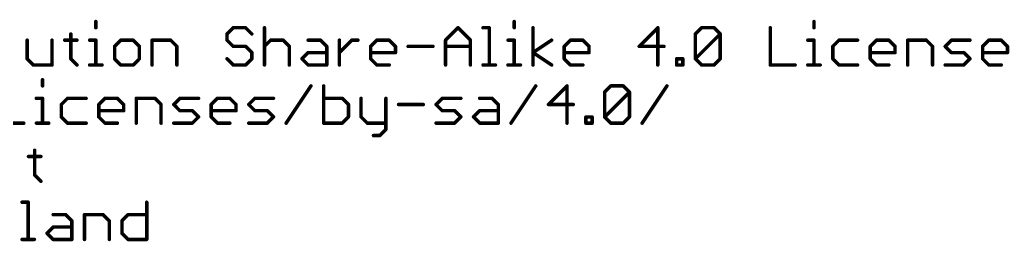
# Model space of a CAD drawing. Extents: x -38 to 69, y -31 to 38.
# Drawn here: x 25.78 to 69.01, y -30.48 to -20.81 of the extents above; entities that cross this region are included whole.
import ezdxf

# ---------------------------------------------------------------- set-up
doc = ezdxf.new("R2010")
doc.units = 0
doc.layers.add('51', color=53, linetype='CONTINUOUS')

msp = doc.modelspace()

# ---------------------------------------------------------------- linework, layer by layer
at = {"layer": '51', "const_width": 0.1524}
for points in [[(29.0979, -20.8856), (29.0979, -21.1568)], [(35.1008, -21.1568), (34.8297, -21.428)], [(35.6431, -21.1568), (35.1008, -21.1568)], [(35.9143, -21.428), (35.6431, -21.1568)], [(36.4668, -21.1568), (36.4668, -22.7838)], [(44.3797, -21.6991), (44.9221, -21.1568)], [(44.9221, -21.1568), (45.4644, -21.6991)], [(46.0169, -21.1568), (46.2881, -21.1568)], [(46.2881, -21.1568), (46.2881, -22.7838)], [(47.3795, -20.8856), (47.3795, -21.1568)], [(48.1998, -22.7838), (48.1998, -21.1568)], [(53.6519, -21.1568), (52.8384, -21.9703)], [(53.6519, -22.7838), (53.6519, -21.1568)], [(55.2941, -21.428), (55.5653, -21.1568)], [(55.5653, -21.1568), (56.1076, -21.1568)], [(56.1076, -21.1568), (56.3788, -21.428)], [(58.5684, -21.1568), (58.5684, -22.7838)], [(60.4767, -20.8856), (60.4767, -21.1568)], [(28.0065, -21.428), (28.0065, -22.5126)], [(34.8297, -21.428), (34.8297, -21.6991)], [(55.2941, -22.5126), (55.2941, -21.428)], [(55.2941, -22.5126), (56.3788, -21.428)], [(56.3788, -21.428), (56.3788, -22.5126)], [(26.0982, -21.6991), (26.0982, -22.5126)], [(27.1828, -22.7838), (27.1828, -21.6991)], [(27.7353, -21.6991), (28.2776, -21.6991)], [(28.8267, -21.6991), (29.0979, -21.6991)], [(29.0979, -21.6991), (29.0979, -22.7838)], [(30.1893, -21.6991), (29.9182, -21.9703)], [(29.9182, -21.9703), (29.9182, -22.5126)], [(30.7317, -21.6991), (30.1893, -21.6991)], [(31.0028, -21.9703), (30.7317, -21.6991)], [(31.0028, -22.5126), (31.0028, -21.9703)], [(31.5553, -22.7838), (31.5553, -21.6991)], [(31.5553, -21.6991), (32.3688, -21.6991)], [(32.3688, -21.6991), (32.64, -21.9703)], [(32.64, -21.9703), (32.64, -22.7838)], [(34.8297, -21.6991), (35.1008, -21.9703)], [(35.1008, -21.9703), (35.6431, -21.9703)], [(35.6431, -21.9703), (35.9143, -22.2415)], [(36.4668, -21.9703), (36.738, -21.6991)], [(36.738, -21.6991), (37.2803, -21.6991)], [(37.2803, -21.6991), (37.5515, -21.9703)], [(37.5515, -21.9703), (37.5515, -22.7838)], [(38.3751, -21.6991), (38.9175, -21.6991)], [(38.9175, -21.6991), (39.1886, -21.9703)], [(39.1886, -21.9703), (39.1886, -22.7838)], [(39.7411, -22.7838), (39.7411, -21.6991)], [(39.7411, -22.2415), (40.2835, -21.6991)], [(40.2835, -21.6991), (40.5546, -21.6991)], [(41.1054, -21.9703), (41.3766, -21.6991)], [(41.1054, -22.5126), (41.1054, -21.9703)], [(41.3766, -21.6991), (41.9189, -21.6991)], [(41.9189, -21.6991), (42.1901, -21.9703)], [(42.1901, -21.9703), (42.1901, -22.2415)], [(42.7426, -21.9703), (43.8272, -21.9703)], [(44.3797, -22.7838), (44.3797, -21.6991)], [(44.3797, -21.9703), (45.4644, -21.9703)], [(45.4644, -21.6991), (45.4644, -22.7838)], [(47.1083, -21.6991), (47.3795, -21.6991)], [(47.3795, -21.6991), (47.3795, -22.7838)], [(48.1998, -22.2415), (49.0133, -21.6991)], [(49.5641, -21.9703), (49.8352, -21.6991)], [(49.5641, -22.5126), (49.5641, -21.9703)], [(49.8352, -21.6991), (50.3776, -21.6991)], [(50.3776, -21.6991), (50.6487, -21.9703)], [(50.6487, -21.9703), (50.6487, -22.2415)], [(52.8384, -21.9703), (53.923, -21.9703)], [(60.2056, -21.6991), (60.4767, -21.6991)], [(60.4767, -21.6991), (60.4767, -22.7838)], [(61.5682, -21.6991), (61.297, -21.9703)], [(61.297, -21.9703), (61.297, -22.5126)], [(62.3817, -21.6991), (61.5682, -21.6991)], [(62.9342, -21.9703), (63.2053, -21.6991)], [(62.9342, -22.5126), (62.9342, -21.9703)], [(63.2053, -21.6991), (63.7477, -21.6991)], [(63.7477, -21.6991), (64.0188, -21.9703)], [(64.0188, -21.9703), (64.0188, -22.2415)], [(64.5713, -22.7838), (64.5713, -21.6991)], [(64.5713, -21.6991), (65.3848, -21.6991)], [(65.3848, -21.6991), (65.656, -21.9703)], [(65.656, -21.9703), (65.656, -22.7838)], [(66.2085, -21.9703), (66.4796, -21.6991)], [(66.4796, -22.2415), (66.2085, -21.9703)], [(66.4796, -21.6991), (67.2931, -21.6991)], [(67.8456, -21.9703), (68.1168, -21.6991)], [(67.8456, -22.5126), (67.8456, -21.9703)], [(68.1168, -21.6991), (68.6591, -21.6991)], [(68.6591, -21.6991), (68.9303, -21.9703)], [(68.9303, -21.9703), (68.9303, -22.2415)], [(26.0982, -22.5126), (26.3693, -22.7838)], [(28.0065, -22.5126), (28.2776, -22.7838)], [(29.9182, -22.5126), (30.1893, -22.7838)], [(30.7317, -22.7838), (31.0028, -22.5126)], [(35.1008, -22.7838), (34.8297, -22.5126)], [(35.9143, -22.5126), (35.6431, -22.7838)], [(35.9143, -22.2415), (35.9143, -22.5126)], [(38.104, -22.5126), (38.3751, -22.2415)], [(38.3751, -22.7838), (38.104, -22.5126)], [(38.3751, -22.2415), (39.1886, -22.2415)], [(42.1901, -22.2415), (41.1054, -22.2415)], [(41.3766, -22.7838), (41.1054, -22.5126)], [(49.0133, -22.7838), (48.1998, -22.2415)], [(50.6487, -22.2415), (49.5641, -22.2415)], [(49.8352, -22.7838), (49.5641, -22.5126)], [(54.4755, -22.7838), (54.4755, -22.5126)], [(54.4755, -22.5126), (54.7467, -22.5126)], [(54.7467, -22.5126), (54.7467, -22.7838)], [(55.5653, -22.7838), (55.2941, -22.5126)], [(56.3788, -22.5126), (56.1076, -22.7838)], [(61.297, -22.5126), (61.5682, -22.7838)], [(64.0188, -22.2415), (62.9342, -22.2415)], [(63.2053, -22.7838), (62.9342, -22.5126)], [(67.022, -22.2415), (66.4796, -22.2415)], [(67.2931, -22.5126), (67.022, -22.2415)], [(67.022, -22.7838), (67.2931, -22.5126)], [(68.9303, -22.2415), (67.8456, -22.2415)], [(68.1168, -22.7838), (67.8456, -22.5126)], [(26.3693, -22.7838), (27.1828, -22.7838)], [(28.8267, -22.7838), (29.3691, -22.7838)], [(30.1893, -22.7838), (30.7317, -22.7838)], [(35.6431, -22.7838), (35.1008, -22.7838)], [(39.1886, -22.7838), (38.3751, -22.7838)], [(41.9189, -22.7838), (41.3766, -22.7838)], [(46.0169, -22.7838), (46.5592, -22.7838)], [(47.1083, -22.7838), (47.6507, -22.7838)], [(50.3776, -22.7838), (49.8352, -22.7838)], [(54.7467, -22.7838), (54.4755, -22.7838)], [(56.1076, -22.7838), (55.5653, -22.7838)], [(58.5684, -22.7838), (59.6531, -22.7838)], [(60.2056, -22.7838), (60.7479, -22.7838)], [(61.5682, -22.7838), (62.3817, -22.7838)], [(63.7477, -22.7838), (63.2053, -22.7838)], [(66.2085, -22.7838), (67.022, -22.7838)], [(68.6591, -22.7838), (68.1168, -22.7838)], [(26.7706, -23.4256), (26.7706, -23.6968)], [(37.4138, -25.3238), (38.4985, -23.6968)], [(39.051, -23.6968), (39.051, -25.3238)], [(47.2367, -25.3238), (48.3214, -23.6968)], [(49.6874, -23.6968), (48.8739, -24.5103)], [(49.6874, -25.3238), (49.6874, -23.6968)], [(51.3296, -23.968), (51.6008, -23.6968)], [(51.6008, -23.6968), (52.1431, -23.6968)], [(52.1431, -23.6968), (52.4143, -23.968)], [(52.9668, -25.3238), (54.0514, -23.6968)], [(26.4994, -24.2391), (26.7706, -24.2391)], [(26.7706, -24.2391), (26.7706, -25.3238)], [(27.862, -24.2391), (27.5909, -24.5103)], [(28.6755, -24.2391), (27.862, -24.2391)], [(29.228, -24.5103), (29.4992, -24.2391)], [(29.4992, -24.2391), (30.0415, -24.2391)], [(30.0415, -24.2391), (30.3127, -24.5103)], [(30.8652, -25.3238), (30.8652, -24.2391)], [(30.8652, -24.2391), (31.6787, -24.2391)], [(31.6787, -24.2391), (31.9498, -24.5103)], [(32.5023, -24.5103), (32.7735, -24.2391)], [(32.7735, -24.2391), (33.587, -24.2391)], [(34.1395, -24.5103), (34.4106, -24.2391)], [(34.4106, -24.2391), (34.953, -24.2391)], [(34.953, -24.2391), (35.2241, -24.5103)], [(35.7766, -24.5103), (36.0478, -24.2391)], [(36.0478, -24.2391), (36.8613, -24.2391)], [(39.8644, -24.2391), (39.051, -24.2391)], [(40.1356, -24.5103), (39.8644, -24.2391)], [(40.6881, -24.2391), (40.6881, -25.0526)], [(41.7728, -24.2391), (41.7728, -25.595)], [(43.9624, -24.5103), (44.2336, -24.2391)], [(44.2336, -24.2391), (45.0471, -24.2391)], [(45.8707, -24.2391), (46.4131, -24.2391)], [(46.4131, -24.2391), (46.6842, -24.5103)], [(51.3296, -25.0526), (51.3296, -23.968)], [(51.3296, -25.0526), (52.4143, -23.968)], [(52.4143, -23.968), (52.4143, -25.0526)], [(27.5909, -24.5103), (27.5909, -25.0526)], [(29.228, -25.0526), (29.228, -24.5103)], [(30.3127, -24.5103), (30.3127, -24.7815)], [(31.9498, -24.5103), (31.9498, -25.3238)], [(32.7735, -24.7815), (32.5023, -24.5103)], [(34.1395, -25.0526), (34.1395, -24.5103)], [(35.2241, -24.5103), (35.2241, -24.7815)], [(36.0478, -24.7815), (35.7766, -24.5103)], [(40.1356, -25.0526), (40.1356, -24.5103)], [(42.3253, -24.5103), (43.4099, -24.5103)], [(44.2336, -24.7815), (43.9624, -24.5103)], [(46.6842, -24.5103), (46.6842, -25.3238)], [(48.8739, -24.5103), (49.9585, -24.5103)], [(27.5909, -25.0526), (27.862, -25.3238)], [(30.3127, -24.7815), (29.228, -24.7815)], [(29.4992, -25.3238), (29.228, -25.0526)], [(33.3158, -24.7815), (32.7735, -24.7815)], [(33.587, -25.0526), (33.3158, -24.7815)], [(33.3158, -25.3238), (33.587, -25.0526)], [(35.2241, -24.7815), (34.1395, -24.7815)], [(34.4106, -25.3238), (34.1395, -25.0526)], [(36.5901, -24.7815), (36.0478, -24.7815)], [(36.8613, -25.0526), (36.5901, -24.7815)], [(36.5901, -25.3238), (36.8613, -25.0526)], [(39.8644, -25.3238), (40.1356, -25.0526)], [(40.6881, -25.0526), (40.9593, -25.3238)], [(44.7759, -24.7815), (44.2336, -24.7815)], [(45.0471, -25.0526), (44.7759, -24.7815)], [(44.7759, -25.3238), (45.0471, -25.0526)], [(45.5996, -25.0526), (45.8707, -24.7815)], [(45.8707, -25.3238), (45.5996, -25.0526)], [(45.8707, -24.7815), (46.6842, -24.7815)], [(50.511, -25.3238), (50.511, -25.0526)], [(50.511, -25.0526), (50.7822, -25.0526)], [(50.7822, -25.0526), (50.7822, -25.3238)], [(51.6008, -25.3238), (51.3296, -25.0526)], [(52.4143, -25.0526), (52.1431, -25.3238)], [(25.408, -25.3238), (25.9503, -25.3238)], [(26.4994, -25.3238), (27.0417, -25.3238)], [(27.862, -25.3238), (28.6755, -25.3238)], [(30.0415, -25.3238), (29.4992, -25.3238)], [(32.5023, -25.3238), (33.3158, -25.3238)], [(34.953, -25.3238), (34.4106, -25.3238)], [(35.7766, -25.3238), (36.5901, -25.3238)], [(39.051, -25.3238), (39.8644, -25.3238)], [(40.9593, -25.3238), (41.7728, -25.3238)], [(43.9624, -25.3238), (44.7759, -25.3238)], [(46.6842, -25.3238), (45.8707, -25.3238)], [(50.7822, -25.3238), (50.511, -25.3238)], [(52.1431, -25.3238), (51.6008, -25.3238)], [(41.5016, -25.8661), (41.2304, -25.8661)], [(41.7728, -25.595), (41.5016, -25.8661)], [(26.1563, -26.7791), (26.6987, -26.7791)], [(26.4275, -26.508), (26.4275, -27.5926)], [(26.4275, -27.5926), (26.6987, -27.8638)], [(25.8735, -28.7768), (26.1446, -28.7768)], [(26.1446, -28.7768), (26.1446, -30.4038)], [(31.3239, -28.7768), (31.3239, -30.4038)], [(27.2361, -29.3191), (27.7784, -29.3191)], [(27.7784, -29.3191), (28.0495, -29.5903)], [(28.602, -30.4038), (28.602, -29.3191)], [(28.602, -29.3191), (29.4155, -29.3191)], [(29.4155, -29.3191), (29.6867, -29.5903)], [(30.2392, -29.5903), (30.5104, -29.3191)], [(30.5104, -29.3191), (31.3239, -29.3191)], [(26.9649, -30.1326), (27.2361, -29.8615)], [(27.2361, -29.8615), (28.0495, -29.8615)], [(28.0495, -29.5903), (28.0495, -30.4038)], [(29.6867, -29.5903), (29.6867, -30.4038)], [(30.2392, -30.1326), (30.2392, -29.5903)], [(27.2361, -30.4038), (26.9649, -30.1326)], [(30.5104, -30.4038), (30.2392, -30.1326)], [(25.8735, -30.4038), (26.4158, -30.4038)], [(28.0495, -30.4038), (27.2361, -30.4038)], [(31.3239, -30.4038), (30.5104, -30.4038)]]:
    msp.add_lwpolyline(points, dxfattribs=at)
at = {"layer": '51', "const_width": 0.0762}
for points in [[(29.136, -20.8856, 1), (29.0598, -20.8856)], [(29.0598, -21.1568, 1), (29.136, -21.1568)], [(35.1008, -21.1187, 1), (35.1008, -21.1949)], [(35.1278, -21.1838, 1), (35.0739, -21.1299)], [(35.6701, -21.1299, 1), (35.6162, -21.1838)], [(35.6431, -21.1949, 1), (35.6431, -21.1187)], [(36.5049, -21.1568, 1), (36.4287, -21.1568)], [(44.949, -21.1299, 1), (44.8951, -21.1838)], [(44.949, -21.1838, 1), (44.8951, -21.1299)], [(46.0169, -21.1187, 1), (46.0169, -21.1949)], [(46.3262, -21.1568, 1), (46.25, -21.1568)], [(46.2881, -21.1949, 1), (46.2881, -21.1187)], [(47.4176, -20.8856, 1), (47.3414, -20.8856)], [(47.3414, -21.1568, 1), (47.4176, -21.1568)], [(48.2379, -21.1568, 1), (48.1617, -21.1568)], [(53.69, -21.1568, 1), (53.6138, -21.1568)], [(53.6788, -21.1838, 1), (53.6249, -21.1299)], [(55.5653, -21.1187, 1), (55.5653, -21.1949)], [(55.5922, -21.1838, 1), (55.5383, -21.1299)], [(56.1345, -21.1299, 1), (56.0807, -21.1838)], [(56.1076, -21.1949, 1), (56.1076, -21.1187)], [(58.6065, -21.1568, 1), (58.5303, -21.1568)], [(60.5148, -20.8856, 1), (60.4386, -20.8856)], [(60.4386, -21.1568, 1), (60.5148, -21.1568)], [(28.0446, -21.428, 1), (27.9684, -21.428)], [(34.8027, -21.401, 1), (34.8566, -21.4549)], [(34.8678, -21.428, 1), (34.7916, -21.428)], [(35.8874, -21.4549, 1), (35.9413, -21.401)], [(55.3322, -21.428, 1), (55.256, -21.428)], [(55.2672, -21.401, 1), (55.321, -21.4549)], [(56.4169, -21.428, 1), (56.3407, -21.428)], [(56.4057, -21.4549, 1), (56.3518, -21.401)], [(56.3518, -21.4549, 1), (56.4057, -21.401)], [(26.1363, -21.6991, 1), (26.0601, -21.6991)], [(27.2209, -21.6991, 1), (27.1447, -21.6991)], [(27.7353, -21.661, 1), (27.7353, -21.7372)], [(28.2776, -21.7372, 1), (28.2776, -21.661)], [(28.8267, -21.661, 1), (28.8267, -21.7372)], [(29.136, -21.6991, 1), (29.0598, -21.6991)], [(29.0979, -21.7372, 1), (29.0979, -21.661)], [(29.9563, -21.9703, 1), (29.8801, -21.9703)], [(29.8912, -21.9434, 1), (29.9451, -21.9972)], [(30.1893, -21.661, 1), (30.1893, -21.7372)], [(30.2163, -21.7261, 1), (30.1624, -21.6722)], [(30.7586, -21.6722, 1), (30.7047, -21.7261)], [(30.7317, -21.7372, 1), (30.7317, -21.661)], [(31.0409, -21.9703, 1), (30.9647, -21.9703)], [(30.9759, -21.9972, 1), (31.0298, -21.9434)], [(31.5934, -21.6991, 1), (31.5172, -21.6991)], [(31.5553, -21.661, 1), (31.5553, -21.7372)], [(32.3958, -21.6722, 1), (32.3419, -21.7261)], [(32.3688, -21.7372, 1), (32.3688, -21.661)], [(32.6781, -21.9703, 1), (32.6019, -21.9703)], [(32.6131, -21.9972, 1), (32.6669, -21.9434)], [(34.8566, -21.6722, 1), (34.8027, -21.7261)], [(34.7916, -21.6991, 1), (34.8678, -21.6991)], [(35.1008, -21.9322, 1), (35.1008, -22.0084)], [(35.0739, -21.9972, 1), (35.1278, -21.9434)], [(35.6701, -21.9434, 1), (35.6162, -21.9972)], [(35.6431, -22.0084, 1), (35.6431, -21.9322)], [(36.4399, -21.9434, 1), (36.4938, -21.9972)], [(36.738, -21.661, 1), (36.738, -21.7372)], [(36.7649, -21.7261, 1), (36.711, -21.6722)], [(37.3072, -21.6722, 1), (37.2534, -21.7261)], [(37.2803, -21.7372, 1), (37.2803, -21.661)], [(37.5896, -21.9703, 1), (37.5134, -21.9703)], [(37.5245, -21.9972, 1), (37.5784, -21.9434)], [(38.3751, -21.661, 1), (38.3751, -21.7372)], [(38.9444, -21.6722, 1), (38.8905, -21.7261)], [(38.9175, -21.7372, 1), (38.9175, -21.661)], [(39.2267, -21.9703, 1), (39.1505, -21.9703)], [(39.1617, -21.9972, 1), (39.2156, -21.9434)], [(39.7792, -21.6991, 1), (39.703, -21.6991)], [(40.2835, -21.661, 1), (40.2835, -21.7372)], [(40.3104, -21.7261, 1), (40.2565, -21.6722)], [(40.5546, -21.7372, 1), (40.5546, -21.661)], [(41.1435, -21.9703, 1), (41.0673, -21.9703)], [(41.0785, -21.9434, 1), (41.1324, -21.9972)], [(41.3766, -21.661, 1), (41.3766, -21.7372)], [(41.4035, -21.7261, 1), (41.3496, -21.6722)], [(41.9459, -21.6722, 1), (41.892, -21.7261)], [(41.9189, -21.7372, 1), (41.9189, -21.661)], [(42.2282, -21.9703, 1), (42.152, -21.9703)], [(42.1631, -21.9972, 1), (42.217, -21.9434)], [(42.7426, -21.9322, 1), (42.7426, -22.0084)], [(43.8272, -22.0084, 1), (43.8272, -21.9322)], [(44.4178, -21.6991, 1), (44.3416, -21.6991)], [(44.3528, -21.6722, 1), (44.4067, -21.7261)], [(44.3797, -21.9322, 1), (44.3797, -22.0084)], [(45.5025, -21.6991, 1), (45.4263, -21.6991)], [(45.4374, -21.7261, 1), (45.4913, -21.6722)], [(45.4644, -22.0084, 1), (45.4644, -21.9322)], [(47.1083, -21.661, 1), (47.1083, -21.7372)], [(47.4176, -21.6991, 1), (47.3414, -21.6991)], [(47.3795, -21.7372, 1), (47.3795, -21.661)], [(49.0344, -21.7308, 1), (48.9921, -21.6674)], [(49.6022, -21.9703, 1), (49.526, -21.9703)], [(49.5371, -21.9434, 1), (49.591, -21.9972)], [(49.8352, -21.661, 1), (49.8352, -21.7372)], [(49.8622, -21.7261, 1), (49.8083, -21.6722)], [(50.4045, -21.6722, 1), (50.3506, -21.7261)], [(50.3776, -21.7372, 1), (50.3776, -21.661)], [(50.6868, -21.9703, 1), (50.6106, -21.9703)], [(50.6218, -21.9972, 1), (50.6757, -21.9434)], [(52.8384, -21.9322, 1), (52.8384, -22.0084)], [(52.8114, -21.9434, 1), (52.8653, -21.9972)], [(53.923, -22.0084, 1), (53.923, -21.9322)], [(60.2056, -21.661, 1), (60.2056, -21.7372)], [(60.5148, -21.6991, 1), (60.4386, -21.6991)], [(60.4767, -21.7372, 1), (60.4767, -21.661)], [(61.3351, -21.9703, 1), (61.2589, -21.9703)], [(61.2701, -21.9434, 1), (61.324, -21.9972)], [(61.5682, -21.661, 1), (61.5682, -21.7372)], [(61.5951, -21.7261, 1), (61.5412, -21.6722)], [(62.3817, -21.7372, 1), (62.3817, -21.661)], [(62.9723, -21.9703, 1), (62.8961, -21.9703)], [(62.9072, -21.9434, 1), (62.9611, -21.9972)], [(63.2053, -21.661, 1), (63.2053, -21.7372)], [(63.2323, -21.7261, 1), (63.1784, -21.6722)], [(63.7746, -21.6722, 1), (63.7207, -21.7261)], [(63.7477, -21.7372, 1), (63.7477, -21.661)], [(64.0569, -21.9703, 1), (63.9807, -21.9703)], [(63.9919, -21.9972, 1), (64.0458, -21.9434)], [(64.6094, -21.6991, 1), (64.5332, -21.6991)], [(64.5713, -21.661, 1), (64.5713, -21.7372)], [(65.4118, -21.6722, 1), (65.3579, -21.7261)], [(65.3848, -21.7372, 1), (65.3848, -21.661)], [(65.6941, -21.9703, 1), (65.6179, -21.9703)], [(65.629, -21.9972, 1), (65.6829, -21.9434)], [(66.2354, -21.9434, 1), (66.1815, -21.9972)], [(66.1815, -21.9434, 1), (66.2354, -21.9972)], [(66.4796, -21.661, 1), (66.4796, -21.7372)], [(66.5066, -21.7261, 1), (66.4527, -21.6722)], [(67.2931, -21.7372, 1), (67.2931, -21.661)], [(67.8837, -21.9703, 1), (67.8075, -21.9703)], [(67.8187, -21.9434, 1), (67.8726, -21.9972)], [(68.1168, -21.661, 1), (68.1168, -21.7372)], [(68.1437, -21.7261, 1), (68.0899, -21.6722)], [(68.6861, -21.6722, 1), (68.6322, -21.7261)], [(68.6591, -21.7372, 1), (68.6591, -21.661)], [(68.9684, -21.9703, 1), (68.8922, -21.9703)], [(68.9034, -21.9972, 1), (68.9572, -21.9434)], [(26.1251, -22.4857, 1), (26.0712, -22.5396)], [(26.0601, -22.5126, 1), (26.1363, -22.5126)], [(28.0334, -22.4857, 1), (27.9795, -22.5396)], [(27.9684, -22.5126, 1), (28.0446, -22.5126)], [(29.9451, -22.4857, 1), (29.8912, -22.5396)], [(29.8801, -22.5126, 1), (29.9563, -22.5126)], [(30.9647, -22.5126, 1), (31.0409, -22.5126)], [(31.0298, -22.5396, 1), (30.9759, -22.4857)], [(34.8566, -22.4857, 1), (34.8027, -22.5396)], [(35.9524, -22.2415, 1), (35.8762, -22.2415)], [(35.8762, -22.5126, 1), (35.9524, -22.5126)], [(35.8874, -22.2684, 1), (35.9413, -22.2145)], [(35.9413, -22.5396, 1), (35.8874, -22.4857)], [(38.1309, -22.4857, 1), (38.077, -22.5396)], [(38.077, -22.4857, 1), (38.1309, -22.5396)], [(38.3751, -22.2034, 1), (38.3751, -22.2796)], [(38.4021, -22.2684, 1), (38.3482, -22.2145)], [(39.1886, -22.2796, 1), (39.1886, -22.2034)], [(39.7142, -22.2145, 1), (39.7681, -22.2684)], [(41.1054, -22.2034, 1), (41.1054, -22.2796)], [(41.1324, -22.4857, 1), (41.0785, -22.5396)], [(41.0673, -22.5126, 1), (41.1435, -22.5126)], [(42.152, -22.2415, 1), (42.2282, -22.2415)], [(42.1901, -22.2796, 1), (42.1901, -22.2034)], [(48.2209, -22.2098, 1), (48.1786, -22.2732)], [(48.1786, -22.2098, 1), (48.2209, -22.2732)], [(49.591, -22.4857, 1), (49.5371, -22.5396)], [(49.5641, -22.2034, 1), (49.5641, -22.2796)], [(49.526, -22.5126, 1), (49.6022, -22.5126)], [(50.6106, -22.2415, 1), (50.6868, -22.2415)], [(50.6487, -22.2796, 1), (50.6487, -22.2034)], [(54.5136, -22.5126, 1), (54.4374, -22.5126)], [(54.4755, -22.4745, 1), (54.4755, -22.5507)], [(54.7848, -22.5126, 1), (54.7086, -22.5126)], [(54.7467, -22.5507, 1), (54.7467, -22.4745)], [(55.321, -22.4857, 1), (55.2672, -22.5396)], [(55.2672, -22.4857, 1), (55.321, -22.5396)], [(55.256, -22.5126, 1), (55.3322, -22.5126)], [(56.3407, -22.5126, 1), (56.4169, -22.5126)], [(56.4057, -22.5396, 1), (56.3518, -22.4857)], [(61.324, -22.4857, 1), (61.2701, -22.5396)], [(61.2589, -22.5126, 1), (61.3351, -22.5126)], [(62.9611, -22.4857, 1), (62.9072, -22.5396)], [(62.9342, -22.2034, 1), (62.9342, -22.2796)], [(62.8961, -22.5126, 1), (62.9723, -22.5126)], [(63.9807, -22.2415, 1), (64.0569, -22.2415)], [(64.0188, -22.2796, 1), (64.0188, -22.2034)], [(66.4796, -22.2034, 1), (66.4796, -22.2796)], [(66.4527, -22.2684, 1), (66.5066, -22.2145)], [(67.0489, -22.2145, 1), (66.995, -22.2684)], [(67.022, -22.2796, 1), (67.022, -22.2034)], [(67.3201, -22.5396, 1), (67.2662, -22.4857)], [(67.2662, -22.5396, 1), (67.3201, -22.4857)], [(67.8456, -22.2034, 1), (67.8456, -22.2796)], [(67.8726, -22.4857, 1), (67.8187, -22.5396)], [(67.8075, -22.5126, 1), (67.8837, -22.5126)], [(68.8922, -22.2415, 1), (68.9684, -22.2415)], [(68.9303, -22.2796, 1), (68.9303, -22.2034)], [(26.3693, -22.7457, 1), (26.3693, -22.8219)], [(26.3424, -22.8107, 1), (26.3963, -22.7569)], [(27.1447, -22.7838, 1), (27.2209, -22.7838)], [(27.1828, -22.8219, 1), (27.1828, -22.7457)], [(28.2507, -22.8107, 1), (28.3046, -22.7569)], [(28.8267, -22.7457, 1), (28.8267, -22.8219)], [(29.0598, -22.7838, 1), (29.136, -22.7838)], [(29.3691, -22.8219, 1), (29.3691, -22.7457)], [(30.1893, -22.7457, 1), (30.1893, -22.8219)], [(30.1624, -22.8107, 1), (30.2163, -22.7569)], [(30.7047, -22.7569, 1), (30.7586, -22.8107)], [(30.7317, -22.8219, 1), (30.7317, -22.7457)], [(31.5172, -22.7838, 1), (31.5934, -22.7838)], [(32.6019, -22.7838, 1), (32.6781, -22.7838)], [(35.1008, -22.7457, 1), (35.1008, -22.8219)], [(35.0739, -22.8107, 1), (35.1278, -22.7569)], [(35.6162, -22.7569, 1), (35.6701, -22.8107)], [(35.6431, -22.8219, 1), (35.6431, -22.7457)], [(36.4287, -22.7838, 1), (36.5049, -22.7838)], [(37.5134, -22.7838, 1), (37.5896, -22.7838)], [(38.3751, -22.7457, 1), (38.3751, -22.8219)], [(38.3482, -22.8107, 1), (38.4021, -22.7569)], [(39.1505, -22.7838, 1), (39.2267, -22.7838)], [(39.1886, -22.8219, 1), (39.1886, -22.7457)], [(39.703, -22.7838, 1), (39.7792, -22.7838)], [(41.3766, -22.7457, 1), (41.3766, -22.8219)], [(41.3496, -22.8107, 1), (41.4035, -22.7569)], [(41.9189, -22.8219, 1), (41.9189, -22.7457)], [(44.3416, -22.7838, 1), (44.4178, -22.7838)], [(45.4263, -22.7838, 1), (45.5025, -22.7838)], [(46.0169, -22.7457, 1), (46.0169, -22.8219)], [(46.25, -22.7838, 1), (46.3262, -22.7838)], [(46.5592, -22.8219, 1), (46.5592, -22.7457)], [(47.1083, -22.7457, 1), (47.1083, -22.8219)], [(47.3414, -22.7838, 1), (47.4176, -22.7838)], [(47.6507, -22.8219, 1), (47.6507, -22.7457)], [(48.1617, -22.7838, 1), (48.2379, -22.7838)], [(48.9921, -22.8155, 1), (49.0344, -22.7521)], [(49.8352, -22.7457, 1), (49.8352, -22.8219)], [(49.8083, -22.8107, 1), (49.8622, -22.7569)], [(50.3776, -22.8219, 1), (50.3776, -22.7457)], [(53.6138, -22.7838, 1), (53.69, -22.7838)], [(54.4755, -22.7457, 1), (54.4755, -22.8219)], [(54.4374, -22.7838, 1), (54.5136, -22.7838)], [(54.7086, -22.7838, 1), (54.7848, -22.7838)], [(54.7467, -22.8219, 1), (54.7467, -22.7457)], [(55.5653, -22.7457, 1), (55.5653, -22.8219)], [(55.5383, -22.8107, 1), (55.5922, -22.7569)], [(56.0807, -22.7569, 1), (56.1345, -22.8107)], [(56.1076, -22.8219, 1), (56.1076, -22.7457)], [(58.5684, -22.7457, 1), (58.5684, -22.8219)], [(58.5303, -22.7838, 1), (58.6065, -22.7838)], [(59.6531, -22.8219, 1), (59.6531, -22.7457)], [(60.2056, -22.7457, 1), (60.2056, -22.8219)], [(60.4386, -22.7838, 1), (60.5148, -22.7838)], [(60.7479, -22.8219, 1), (60.7479, -22.7457)], [(61.5682, -22.7457, 1), (61.5682, -22.8219)], [(61.5412, -22.8107, 1), (61.5951, -22.7569)], [(62.3817, -22.8219, 1), (62.3817, -22.7457)], [(63.2053, -22.7457, 1), (63.2053, -22.8219)], [(63.1784, -22.8107, 1), (63.2323, -22.7569)], [(63.7477, -22.8219, 1), (63.7477, -22.7457)], [(64.5332, -22.7838, 1), (64.6094, -22.7838)], [(65.6179, -22.7838, 1), (65.6941, -22.7838)], [(66.2085, -22.7457, 1), (66.2085, -22.8219)], [(66.995, -22.7569, 1), (67.0489, -22.8107)], [(67.022, -22.8219, 1), (67.022, -22.7457)], [(68.1168, -22.7457, 1), (68.1168, -22.8219)], [(68.0899, -22.8107, 1), (68.1437, -22.7569)], [(68.6591, -22.8219, 1), (68.6591, -22.7457)], [(26.8087, -23.4256, 1), (26.7325, -23.4256)], [(26.7325, -23.6968, 1), (26.8087, -23.6968)], [(38.5302, -23.7179, 1), (38.4668, -23.6757)], [(39.0891, -23.6968, 1), (39.0129, -23.6968)], [(48.3531, -23.7179, 1), (48.2897, -23.6757)], [(49.7255, -23.6968, 1), (49.6493, -23.6968)], [(49.7143, -23.7238, 1), (49.6604, -23.6699)], [(51.6008, -23.6587, 1), (51.6008, -23.7349)], [(51.6277, -23.7238, 1), (51.5738, -23.6699)], [(52.1701, -23.6699, 1), (52.1162, -23.7238)], [(52.1431, -23.7349, 1), (52.1431, -23.6587)], [(54.0831, -23.7179, 1), (54.0197, -23.6757)], [(26.4994, -24.201, 1), (26.4994, -24.2772)], [(26.8087, -24.2391, 1), (26.7325, -24.2391)], [(26.7706, -24.2772, 1), (26.7706, -24.201)], [(27.862, -24.201, 1), (27.862, -24.2772)], [(27.889, -24.2661, 1), (27.8351, -24.2122)], [(28.6755, -24.2772, 1), (28.6755, -24.201)], [(29.4992, -24.201, 1), (29.4992, -24.2772)], [(29.5261, -24.2661, 1), (29.4722, -24.2122)], [(30.0684, -24.2122, 1), (30.0146, -24.2661)], [(30.0415, -24.2772, 1), (30.0415, -24.201)], [(30.9033, -24.2391, 1), (30.8271, -24.2391)], [(30.8652, -24.201, 1), (30.8652, -24.2772)], [(31.7056, -24.2122, 1), (31.6517, -24.2661)], [(31.6787, -24.2772, 1), (31.6787, -24.201)], [(32.7735, -24.201, 1), (32.7735, -24.2772)], [(32.8004, -24.2661, 1), (32.7465, -24.2122)], [(33.587, -24.2772, 1), (33.587, -24.201)], [(34.4106, -24.201, 1), (34.4106, -24.2772)], [(34.4376, -24.2661, 1), (34.3837, -24.2122)], [(34.9799, -24.2122, 1), (34.926, -24.2661)], [(34.953, -24.2772, 1), (34.953, -24.201)], [(36.0478, -24.201, 1), (36.0478, -24.2772)], [(36.0747, -24.2661, 1), (36.0209, -24.2122)], [(36.8613, -24.2772, 1), (36.8613, -24.201)], [(39.051, -24.201, 1), (39.051, -24.2772)], [(39.8914, -24.2122, 1), (39.8375, -24.2661)], [(39.8644, -24.2772, 1), (39.8644, -24.201)], [(40.7262, -24.2391, 1), (40.65, -24.2391)], [(41.8109, -24.2391, 1), (41.7347, -24.2391)], [(44.2336, -24.201, 1), (44.2336, -24.2772)], [(44.2605, -24.2661, 1), (44.2066, -24.2122)], [(45.0471, -24.2772, 1), (45.0471, -24.201)], [(45.8707, -24.201, 1), (45.8707, -24.2772)], [(46.44, -24.2122, 1), (46.3861, -24.2661)], [(46.4131, -24.2772, 1), (46.4131, -24.201)], [(51.3677, -23.968, 1), (51.2915, -23.968)], [(51.3027, -23.941, 1), (51.3566, -23.9949)], [(52.4524, -23.968, 1), (52.3762, -23.968)], [(52.4412, -23.9949, 1), (52.3873, -23.941)], [(52.3873, -23.9949, 1), (52.4412, -23.941)], [(27.629, -24.5103, 1), (27.5528, -24.5103)], [(27.5639, -24.4834, 1), (27.6178, -24.5372)], [(29.2661, -24.5103, 1), (29.1899, -24.5103)], [(29.2011, -24.4834, 1), (29.255, -24.5372)], [(30.3508, -24.5103, 1), (30.2746, -24.5103)], [(30.2857, -24.5372, 1), (30.3396, -24.4834)], [(31.9879, -24.5103, 1), (31.9117, -24.5103)], [(31.9229, -24.5372, 1), (31.9768, -24.4834)], [(32.5293, -24.4834, 1), (32.4754, -24.5372)], [(32.4754, -24.4834, 1), (32.5293, -24.5372)], [(34.1776, -24.5103, 1), (34.1014, -24.5103)], [(34.1125, -24.4834, 1), (34.1664, -24.5372)], [(35.2622, -24.5103, 1), (35.186, -24.5103)], [(35.1972, -24.5372, 1), (35.2511, -24.4834)], [(35.8036, -24.4834, 1), (35.7497, -24.5372)], [(35.7497, -24.4834, 1), (35.8036, -24.5372)], [(40.1737, -24.5103, 1), (40.0975, -24.5103)], [(40.1087, -24.5372, 1), (40.1626, -24.4834)], [(42.3253, -24.4722, 1), (42.3253, -24.5484)], [(43.4099, -24.5484, 1), (43.4099, -24.4722)], [(43.9894, -24.4834, 1), (43.9355, -24.5372)], [(43.9355, -24.4834, 1), (43.9894, -24.5372)], [(46.7223, -24.5103, 1), (46.6461, -24.5103)], [(46.6573, -24.5372, 1), (46.7112, -24.4834)], [(48.8739, -24.4722, 1), (48.8739, -24.5484)], [(48.8469, -24.4834, 1), (48.9008, -24.5372)], [(49.9585, -24.5484, 1), (49.9585, -24.4722)], [(27.6178, -25.0257, 1), (27.5639, -25.0796)], [(27.5528, -25.0526, 1), (27.629, -25.0526)], [(29.228, -24.7434, 1), (29.228, -24.8196)], [(29.255, -25.0257, 1), (29.2011, -25.0796)], [(29.1899, -25.0526, 1), (29.2661, -25.0526)], [(30.2746, -24.7815, 1), (30.3508, -24.7815)], [(30.3127, -24.8196, 1), (30.3127, -24.7434)], [(32.7735, -24.7434, 1), (32.7735, -24.8196)], [(32.7465, -24.8084, 1), (32.8004, -24.7545)], [(33.3428, -24.7545, 1), (33.2889, -24.8084)], [(33.3158, -24.8196, 1), (33.3158, -24.7434)], [(33.6139, -25.0796, 1), (33.56, -25.0257)], [(33.56, -25.0796, 1), (33.6139, -25.0257)], [(34.1664, -25.0257, 1), (34.1125, -25.0796)], [(34.1395, -24.7434, 1), (34.1395, -24.8196)], [(34.1014, -25.0526, 1), (34.1776, -25.0526)], [(35.186, -24.7815, 1), (35.2622, -24.7815)], [(35.2241, -24.8196, 1), (35.2241, -24.7434)], [(36.0478, -24.7434, 1), (36.0478, -24.8196)], [(36.0209, -24.8084, 1), (36.0747, -24.7545)], [(36.6171, -24.7545, 1), (36.5632, -24.8084)], [(36.5901, -24.8196, 1), (36.5901, -24.7434)], [(36.8882, -25.0796, 1), (36.8344, -25.0257)], [(36.8344, -25.0796, 1), (36.8882, -25.0257)], [(40.0975, -25.0526, 1), (40.1737, -25.0526)], [(40.1625, -25.0796, 1), (40.1087, -25.0257)], [(40.715, -25.0257, 1), (40.6612, -25.0796)], [(40.65, -25.0526, 1), (40.7262, -25.0526)], [(44.2336, -24.7434, 1), (44.2336, -24.8196)], [(44.2066, -24.8084, 1), (44.2605, -24.7545)], [(44.8029, -24.7545, 1), (44.749, -24.8084)], [(44.7759, -24.8196, 1), (44.7759, -24.7434)], [(45.074, -25.0796, 1), (45.0201, -25.0257)], [(45.0201, -25.0796, 1), (45.074, -25.0257)], [(45.6265, -25.0257, 1), (45.5726, -25.0796)], [(45.5726, -25.0257, 1), (45.6265, -25.0796)], [(45.8707, -24.7434, 1), (45.8707, -24.8196)], [(45.8977, -24.8084, 1), (45.8438, -24.7545)], [(46.6842, -24.8196, 1), (46.6842, -24.7434)], [(50.5491, -25.0526, 1), (50.4729, -25.0526)], [(50.511, -25.0145, 1), (50.511, -25.0907)], [(50.8203, -25.0526, 1), (50.7441, -25.0526)], [(50.7822, -25.0907, 1), (50.7822, -25.0145)], [(51.3566, -25.0257, 1), (51.3027, -25.0796)], [(51.3027, -25.0257, 1), (51.3566, -25.0796)], [(51.2915, -25.0526, 1), (51.3677, -25.0526)], [(52.3762, -25.0526, 1), (52.4524, -25.0526)], [(52.4412, -25.0796, 1), (52.3873, -25.0257)], [(25.9503, -25.3619, 1), (25.9503, -25.2857)], [(26.4994, -25.2857, 1), (26.4994, -25.3619)], [(26.7325, -25.3238, 1), (26.8087, -25.3238)], [(27.0417, -25.3619, 1), (27.0417, -25.2857)], [(27.862, -25.2857, 1), (27.862, -25.3619)], [(27.8351, -25.3507, 1), (27.889, -25.2969)], [(28.6755, -25.3619, 1), (28.6755, -25.2857)], [(29.4992, -25.2857, 1), (29.4992, -25.3619)], [(29.4722, -25.3507, 1), (29.5261, -25.2969)], [(30.0415, -25.3619, 1), (30.0415, -25.2857)], [(30.8271, -25.3238, 1), (30.9033, -25.3238)], [(31.9117, -25.3238, 1), (31.9879, -25.3238)], [(32.5023, -25.2857, 1), (32.5023, -25.3619)], [(33.2889, -25.2969, 1), (33.3428, -25.3507)], [(33.3158, -25.3619, 1), (33.3158, -25.2857)], [(34.4106, -25.2857, 1), (34.4106, -25.3619)], [(34.3837, -25.3507, 1), (34.4376, -25.2969)], [(34.953, -25.3619, 1), (34.953, -25.2857)], [(35.7766, -25.2857, 1), (35.7766, -25.3619)], [(36.5632, -25.2969, 1), (36.6171, -25.3507)], [(36.5901, -25.3619, 1), (36.5901, -25.2857)], [(37.3821, -25.3027, 1), (37.4455, -25.3449)], [(39.051, -25.2857, 1), (39.051, -25.3619)], [(39.0129, -25.3238, 1), (39.0891, -25.3238)], [(39.8375, -25.2969, 1), (39.8914, -25.3507)], [(39.8644, -25.3619, 1), (39.8644, -25.2857)], [(40.9593, -25.2857, 1), (40.9593, -25.3619)], [(40.9323, -25.3507, 1), (40.9862, -25.2969)], [(41.7728, -25.3619, 1), (41.7728, -25.2857)], [(43.9624, -25.2857, 1), (43.9624, -25.3619)], [(44.749, -25.2969, 1), (44.8029, -25.3507)], [(44.7759, -25.3619, 1), (44.7759, -25.2857)], [(45.8707, -25.2857, 1), (45.8707, -25.3619)], [(45.8438, -25.3507, 1), (45.8977, -25.2969)], [(46.6461, -25.3238, 1), (46.7223, -25.3238)], [(46.6842, -25.3619, 1), (46.6842, -25.2857)], [(47.205, -25.3027, 1), (47.2684, -25.3449)], [(49.6493, -25.3238, 1), (49.7255, -25.3238)], [(50.511, -25.2857, 1), (50.511, -25.3619)], [(50.4729, -25.3238, 1), (50.5491, -25.3238)], [(50.7441, -25.3238, 1), (50.8203, -25.3238)], [(50.7822, -25.3619, 1), (50.7822, -25.2857)], [(51.6008, -25.2857, 1), (51.6008, -25.3619)], [(51.5738, -25.3507, 1), (51.6277, -25.2969)], [(52.1162, -25.2969, 1), (52.1701, -25.3507)], [(52.1431, -25.3619, 1), (52.1431, -25.2857)], [(52.9351, -25.3027, 1), (52.9985, -25.3449)], [(41.2304, -25.828, 1), (41.2304, -25.9042)], [(41.4747, -25.8392, 1), (41.5285, -25.8931)], [(41.5016, -25.9042, 1), (41.5016, -25.828)], [(41.7347, -25.595, 1), (41.8109, -25.595)], [(41.7997, -25.6219, 1), (41.7458, -25.568)], [(26.1563, -26.741, 1), (26.1563, -26.8172)], [(26.4656, -26.508, 1), (26.3894, -26.508)], [(26.6987, -26.8172, 1), (26.6987, -26.741)], [(26.4544, -27.5657, 1), (26.4006, -27.6196)], [(26.3894, -27.5926, 1), (26.4656, -27.5926)], [(26.6717, -27.8907, 1), (26.7256, -27.8369)], [(25.8735, -28.7387, 1), (25.8735, -28.8149)], [(26.1827, -28.7768, 1), (26.1065, -28.7768)], [(26.1446, -28.8149, 1), (26.1446, -28.7387)], [(31.362, -28.7768, 1), (31.2858, -28.7768)], [(27.2361, -29.281, 1), (27.2361, -29.3572)], [(27.8053, -29.2922, 1), (27.7514, -29.3461)], [(27.7784, -29.3572, 1), (27.7784, -29.281)], [(28.6401, -29.3191, 1), (28.5639, -29.3191)], [(28.602, -29.281, 1), (28.602, -29.3572)], [(29.4425, -29.2922, 1), (29.3886, -29.3461)], [(29.4155, -29.3572, 1), (29.4155, -29.281)], [(30.5104, -29.281, 1), (30.5104, -29.3572)], [(30.5373, -29.3461, 1), (30.4834, -29.2922)], [(31.3239, -29.3572, 1), (31.3239, -29.281)], [(27.2361, -29.8234, 1), (27.2361, -29.8996)], [(27.263, -29.8884, 1), (27.2091, -29.8345)], [(28.0876, -29.5903, 1), (28.0114, -29.5903)], [(28.0226, -29.6172, 1), (28.0765, -29.5634)], [(28.0495, -29.8996, 1), (28.0495, -29.8234)], [(29.7248, -29.5903, 1), (29.6486, -29.5903)], [(29.6598, -29.6172, 1), (29.7136, -29.5634)], [(30.2773, -29.5903, 1), (30.2011, -29.5903)], [(30.2123, -29.5634, 1), (30.2661, -29.6172)], [(26.9918, -30.1057, 1), (26.9379, -30.1596)], [(26.9379, -30.1057, 1), (26.9918, -30.1596)], [(30.2661, -30.1057, 1), (30.2123, -30.1596)], [(30.2011, -30.1326, 1), (30.2773, -30.1326)], [(25.8735, -30.3657, 1), (25.8735, -30.4419)], [(26.1065, -30.4038, 1), (26.1827, -30.4038)], [(26.4158, -30.4419, 1), (26.4158, -30.3657)], [(27.2361, -30.3657, 1), (27.2361, -30.4419)], [(27.2091, -30.4307, 1), (27.263, -30.3769)], [(28.0114, -30.4038, 1), (28.0876, -30.4038)], [(28.0495, -30.4419, 1), (28.0495, -30.3657)], [(28.5639, -30.4038, 1), (28.6401, -30.4038)], [(29.6486, -30.4038, 1), (29.7248, -30.4038)], [(30.5104, -30.3657, 1), (30.5104, -30.4419)], [(30.4834, -30.4307, 1), (30.5373, -30.3769)], [(31.2858, -30.4038, 1), (31.362, -30.4038)], [(31.3239, -30.4419, 1), (31.3239, -30.3657)]]:
    msp.add_lwpolyline(points, format="xyb", dxfattribs=at)

doc.saveas('drawing.dxf')
